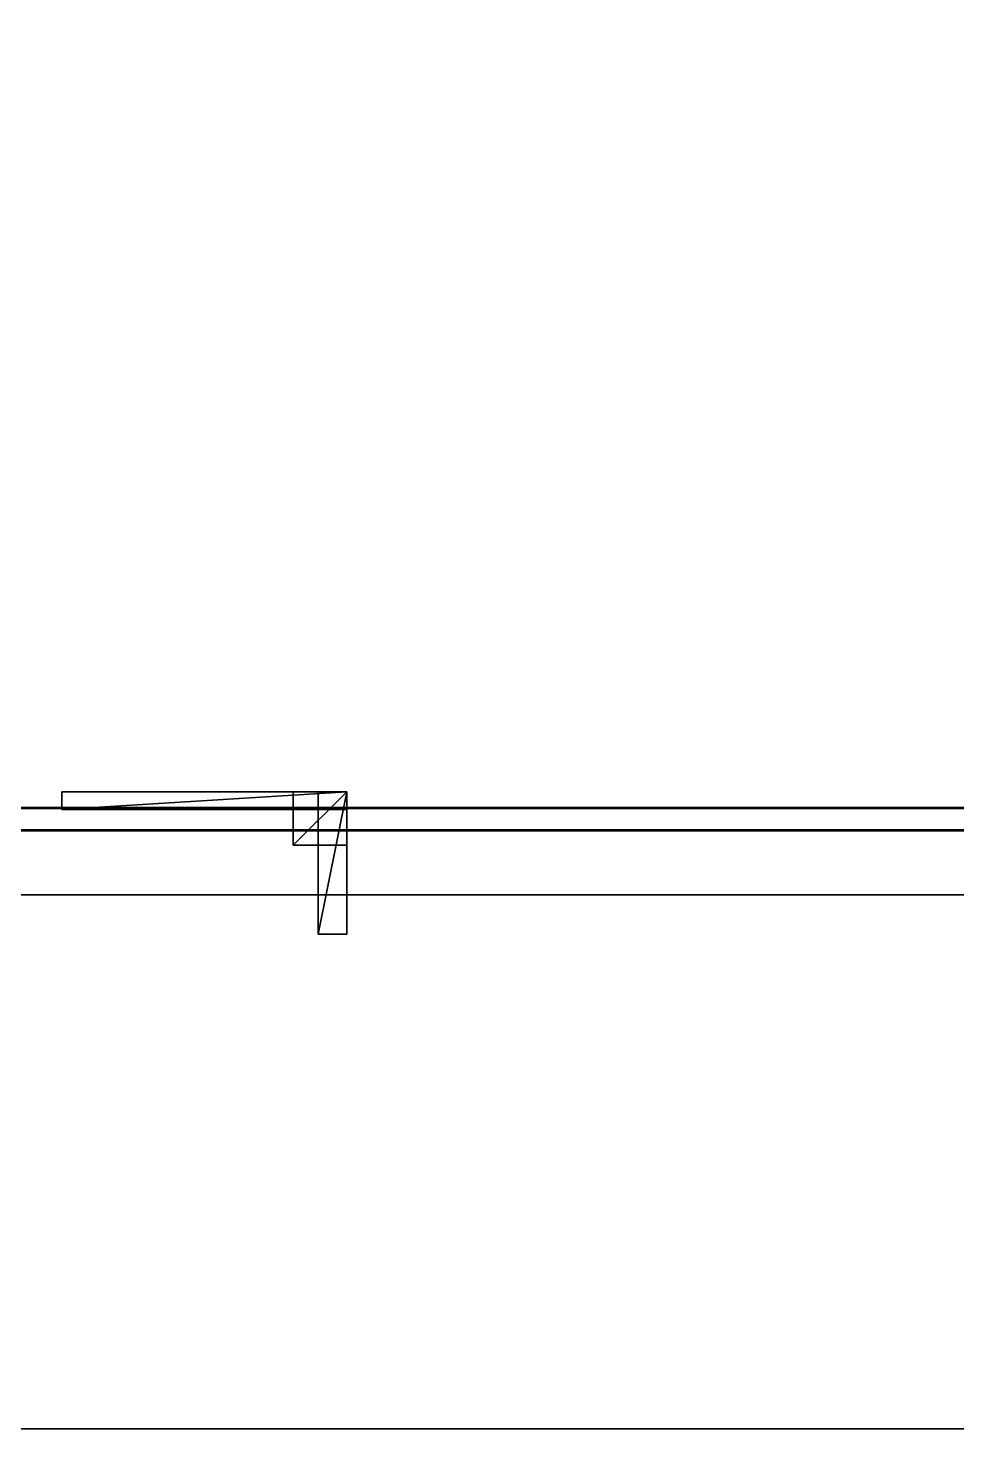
# Model space of a CAD drawing. Extents: x 0 to 4068, y -4475 to 0.
# Drawn here: x 2542.6 to 2803.3, y -4475 to -4081.5 of the extents above; entities that cross this region are included whole.
import ezdxf

# ---------------------------------------------------------------- set-up
doc = ezdxf.new("R2010")
doc.units = 0
for name, color, linetype in [('LAYER0', 7, 'CONTINUOUS'), ('LAYER107', 7, 'CONTINUOUS'), ('LAYER108', 7, 'CONTINUOUS'), ('LAYER109', 7, 'CONTINUOUS'), ('LAYER110', 7, 'CONTINUOUS'), ('LAYER121', 2, 'CONTINUOUS'), ('LAYER122', 7, 'CONTINUOUS'), ('LAYER123', 253, 'CONTINUOUS'), ('LAYER124', 253, 'CONTINUOUS'), ('LAYER125', 253, 'CONTINUOUS'), ('LAYER126', 253, 'CONTINUOUS'), ('LAYER127', 253, 'CONTINUOUS'), ('LAYER128', 253, 'CONTINUOUS'), ('LAYER137', 7, 'CONTINUOUS'), ('LAYER264', 7, 'CONTINUOUS'), ('LAYER275', 7, 'CONTINUOUS'), ('LAYER277', 7, 'CONTINUOUS'), ('LAYER278', 2, 'CONTINUOUS'), ('LAYER279', 7, 'CONTINUOUS'), ('LAYER280', 253, 'CONTINUOUS'), ('LAYER281', 253, 'CONTINUOUS'), ('LAYER282', 253, 'CONTINUOUS'), ('LAYER283', 253, 'CONTINUOUS'), ('LAYER284', 253, 'CONTINUOUS'), ('LAYER285', 253, 'CONTINUOUS'), ('LAYER294', 7, 'CONTINUOUS'), ('LAYER354', 45, 'CONTINUOUS'), ('LAYER356', 45, 'CONTINUOUS'), ('LAYER360', 45, 'CONTINUOUS'), ('LAYER4', 7, 'CONTINUOUS')]:
    doc.layers.add(name, color=color, linetype=linetype)

msp = doc.modelspace()

# ---------------------------------------------------------------- linework, layer by layer
at = {"layer": 'LAYER0', "invisible_edges": 1}
for points in [[(4068, 0), (0, -4475), (0, 0), (4068, 0)], [(4068, -4475, 5), (0, 0, 5), (0, -4475, 5), (4068, -4475, 5)], [(0, 0, 5), (4068, -4475, 5), (4068, 0, 5), (0, 0, 5)], [(0, -4475), (4068, 0), (4068, -4475), (0, -4475)], [(4068, -4475, 5), (0, -4475), (4068, -4475), (4068, -4475, 5)], [(0, -4475), (4068, -4475, 5), (0, -4475, 5), (0, -4475)]]:
    msp.add_3dface(points, dxfattribs=at)
at = {"layer": 'LAYER107', "invisible_edges": 1}
for points in [[(2139, -4307, 2226), (3045, -4325, 2226), (2139, -4325, 2226), (2139, -4307, 2226)], [(3045, -4325, 2226), (2139, -4307, 2226), (3045, -4307, 2226), (3045, -4325, 2226)], [(3045, -4307, 2346), (2139, -4325, 2346), (3045, -4325, 2346), (3045, -4307, 2346)], [(2139, -4325, 2346), (3045, -4307, 2346), (2139, -4307, 2346), (2139, -4325, 2346)], [(2139, -4307, 2226), (3045, -4307, 2346), (3045, -4307, 2226), (2139, -4307, 2226)], [(3045, -4307, 2346), (2139, -4307, 2226), (2139, -4307, 2346), (3045, -4307, 2346)], [(2139, -4325, 2346), (3045, -4325, 2226), (3045, -4325, 2346), (2139, -4325, 2346)], [(3045, -4325, 2226), (2139, -4325, 2346), (2139, -4325, 2226), (3045, -4325, 2226)]]:
    msp.add_3dface(points, dxfattribs=at)
at = {"layer": 'LAYER108', "invisible_edges": 1}
for points in [[(3045, -4325, 2364), (2139, -3925, 2364), (2139, -4325, 2364), (3045, -4325, 2364)], [(2139, -3925, 2364), (3045, -4325, 2364), (3045, -3925, 2364), (2139, -3925, 2364)], [(3045, -3925, 2346), (2139, -4325, 2346), (2139, -3925, 2346), (3045, -3925, 2346)], [(2139, -4325, 2346), (3045, -3925, 2346), (3045, -4325, 2346), (2139, -4325, 2346)], [(2139, -4325, 2346), (3045, -4325, 2364), (2139, -4325, 2364), (2139, -4325, 2346)], [(3045, -4325, 2364), (2139, -4325, 2346), (3045, -4325, 2346), (3045, -4325, 2364)]]:
    msp.add_3dface(points, dxfattribs=at)
at = {"layer": 'LAYER109', "invisible_edges": 1}
for points in [[(2139, -4325, 1706), (3045, -3925, 1706), (3045, -4325, 1706), (2139, -4325, 1706)], [(3045, -3925, 1706), (2139, -4325, 1706), (2139, -3925, 1706), (3045, -3925, 1706)], [(2139, -3925, 1724), (3045, -4325, 1724), (3045, -3925, 1724), (2139, -3925, 1724)], [(3045, -4325, 1724), (2139, -3925, 1724), (2139, -4325, 1724), (3045, -4325, 1724)], [(3045, -4325, 1724), (2139, -4325, 1706), (3045, -4325, 1706), (3045, -4325, 1724)], [(2139, -4325, 1706), (3045, -4325, 1724), (2139, -4325, 1724), (2139, -4325, 1706)]]:
    msp.add_3dface(points, dxfattribs=at)
at = {"layer": 'LAYER110', "invisible_edges": 1}
for points in [[(3049, -4300.7, 2350), (2135, -4306.7, 2350), (3049, -4306.7, 2350), (3049, -4300.7, 2350)], [(2135, -4306.7, 2350), (3049, -4300.7, 2350), (2135, -4300.7, 2350), (2135, -4306.7, 2350)], [(2135, -4300.7, 1720), (3049, -4306.7, 1720), (2135, -4306.7, 1720), (2135, -4300.7, 1720)], [(3049, -4306.7, 1720), (2135, -4300.7, 1720), (3049, -4300.7, 1720), (3049, -4306.7, 1720)], [(3049, -4300.7, 2350), (2135, -4300.7, 1720), (2135, -4300.7, 2350), (3049, -4300.7, 2350)], [(2135, -4300.7, 1720), (3049, -4300.7, 2350), (3049, -4300.7, 1720), (2135, -4300.7, 1720)], [(3049, -4306.7, 1720), (2135, -4306.7, 2350), (2135, -4306.7, 1720), (3049, -4306.7, 1720)], [(2135, -4306.7, 2350), (3049, -4306.7, 1720), (3049, -4306.7, 2350), (2135, -4306.7, 2350)]]:
    msp.add_3dface(points, dxfattribs=at)
at = {"layer": 'LAYER121'}
for points in [[(2552, -4296, 2300), (2552, -4301, 2300), (2552, -4296, 2323), (2552, -4296, 2300)], [(2552, -4296, 2323), (2552, -4301, 2300), (2552, -4301, 2323), (2552, -4296, 2323)], [(2552, -4296, 2323), (2552, -4301, 2323), (2632, -4296, 2323), (2552, -4296, 2323)], [(2632, -4296, 2323), (2552, -4301, 2323), (2632, -4301, 2323), (2632, -4296, 2323)], [(2552, -4296, 2323), (2632, -4296, 2323), (2552, -4296, 2300), (2552, -4296, 2323)], [(2552, -4296, 2300), (2632, -4296, 2323), (2632, -4296, 2300), (2552, -4296, 2300)], [(2552, -4296, 2300), (2632, -4296, 2300), (2552, -4301, 2300), (2552, -4296, 2300)], [(2552, -4301, 2300), (2632, -4296, 2300), (2632, -4301, 2300), (2552, -4301, 2300)], [(2632, -4296, 2323), (2632, -4301, 2323), (2632, -4296, 2300), (2632, -4296, 2323)], [(2632, -4296, 2300), (2632, -4301, 2323), (2632, -4301, 2300), (2632, -4296, 2300)], [(2552, -4301, 2300), (2632, -4301, 2300), (2552, -4301, 2323), (2552, -4301, 2300)], [(2552, -4301, 2323), (2632, -4301, 2300), (2632, -4301, 2323), (2552, -4301, 2323)]]:
    msp.add_3dface(points, dxfattribs=at)
at = {"layer": 'LAYER122', "invisible_edges": 1}
for points in [[(2632, -4296, 2300), (2552, -4296, 2323), (2632, -4296, 2323), (2632, -4296, 2300)], [(2552, -4296, 2323), (2632, -4296, 2300), (2552, -4296, 2300), (2552, -4296, 2323)], [(2632, -4301, 2323), (2552, -4296, 2323), (2552, -4301, 2323), (2632, -4301, 2323)], [(2552, -4296, 2323), (2632, -4301, 2323), (2632, -4296, 2323), (2552, -4296, 2323)], [(2552, -4301, 2300), (2552, -4296, 2323), (2552, -4296, 2300), (2552, -4301, 2300)], [(2552, -4296, 2323), (2552, -4301, 2300), (2552, -4301, 2323), (2552, -4296, 2323)], [(2632, -4296, 2300), (2552, -4301, 2300), (2552, -4296, 2300), (2632, -4296, 2300)], [(2552, -4301, 2300), (2632, -4296, 2300), (2632, -4301, 2300), (2552, -4301, 2300)], [(2632, -4301, 2323), (2632, -4296, 2300), (2632, -4296, 2323), (2632, -4301, 2323)], [(2632, -4296, 2300), (2632, -4301, 2323), (2632, -4301, 2300), (2632, -4296, 2300)], [(2552, -4301, 2300), (2632, -4301, 2323), (2552, -4301, 2323), (2552, -4301, 2300)], [(2632, -4301, 2323), (2552, -4301, 2300), (2632, -4301, 2300), (2632, -4301, 2323)]]:
    msp.add_3dface(points, dxfattribs=at)
at = {"layer": 'LAYER123'}
for points in [[(2617, -4296, 2308), (2617, -4311, 2308), (2617, -4296, 2323), (2617, -4296, 2308)], [(2617, -4296, 2323), (2617, -4311, 2308), (2617, -4311, 2323), (2617, -4296, 2323)], [(2617, -4296, 2323), (2617, -4311, 2323), (2632, -4296, 2323), (2617, -4296, 2323)], [(2632, -4296, 2323), (2617, -4311, 2323), (2632, -4311, 2323), (2632, -4296, 2323)], [(2617, -4296, 2323), (2632, -4296, 2323), (2617, -4296, 2308), (2617, -4296, 2323)], [(2617, -4296, 2308), (2632, -4296, 2323), (2632, -4296, 2308), (2617, -4296, 2308)], [(2617, -4296, 2308), (2632, -4296, 2308), (2617, -4311, 2308), (2617, -4296, 2308)], [(2617, -4311, 2308), (2632, -4296, 2308), (2632, -4311, 2308), (2617, -4311, 2308)], [(2632, -4296, 2323), (2632, -4311, 2323), (2632, -4296, 2308), (2632, -4296, 2323)], [(2632, -4296, 2308), (2632, -4311, 2323), (2632, -4311, 2308), (2632, -4296, 2308)], [(2617, -4311, 2308), (2632, -4311, 2308), (2617, -4311, 2323), (2617, -4311, 2308)], [(2617, -4311, 2323), (2632, -4311, 2308), (2632, -4311, 2323), (2617, -4311, 2323)]]:
    msp.add_3dface(points, dxfattribs=at)
at = {"layer": 'LAYER124'}
for points in [[(2617, -4296, 2308), (2617, -4311, 2308), (2617, -4296, 2323), (2617, -4296, 2308)], [(2617, -4296, 2323), (2617, -4311, 2308), (2617, -4311, 2323), (2617, -4296, 2323)], [(2617, -4296, 2323), (2617, -4311, 2323), (2632, -4296, 2323), (2617, -4296, 2323)], [(2632, -4296, 2323), (2617, -4311, 2323), (2632, -4311, 2323), (2632, -4296, 2323)], [(2617, -4296, 2323), (2632, -4296, 2323), (2617, -4296, 2308), (2617, -4296, 2323)], [(2617, -4296, 2308), (2632, -4296, 2323), (2632, -4296, 2308), (2617, -4296, 2308)], [(2617, -4296, 2308), (2632, -4296, 2308), (2617, -4311, 2308), (2617, -4296, 2308)], [(2617, -4311, 2308), (2632, -4296, 2308), (2632, -4311, 2308), (2617, -4311, 2308)], [(2632, -4296, 2323), (2632, -4311, 2323), (2632, -4296, 2308), (2632, -4296, 2323)], [(2632, -4296, 2308), (2632, -4311, 2323), (2632, -4311, 2308), (2632, -4296, 2308)], [(2617, -4311, 2308), (2632, -4311, 2308), (2617, -4311, 2323), (2617, -4311, 2308)], [(2617, -4311, 2323), (2632, -4311, 2308), (2632, -4311, 2323), (2617, -4311, 2323)]]:
    msp.add_3dface(points, dxfattribs=at)
at = {"layer": 'LAYER125'}
for points in [[(2617, -4296, 2308), (2617, -4311, 2308), (2617, -4296, 2323), (2617, -4296, 2308)], [(2617, -4296, 2323), (2617, -4311, 2308), (2617, -4311, 2323), (2617, -4296, 2323)], [(2617, -4296, 2323), (2617, -4311, 2323), (2632, -4296, 2323), (2617, -4296, 2323)], [(2632, -4296, 2323), (2617, -4311, 2323), (2632, -4311, 2323), (2632, -4296, 2323)], [(2617, -4296, 2323), (2632, -4296, 2323), (2617, -4296, 2308), (2617, -4296, 2323)], [(2617, -4296, 2308), (2632, -4296, 2323), (2632, -4296, 2308), (2617, -4296, 2308)], [(2617, -4296, 2308), (2632, -4296, 2308), (2617, -4311, 2308), (2617, -4296, 2308)], [(2617, -4311, 2308), (2632, -4296, 2308), (2632, -4311, 2308), (2617, -4311, 2308)], [(2632, -4296, 2323), (2632, -4311, 2323), (2632, -4296, 2308), (2632, -4296, 2323)], [(2632, -4296, 2308), (2632, -4311, 2323), (2632, -4311, 2308), (2632, -4296, 2308)], [(2617, -4311, 2308), (2632, -4311, 2308), (2617, -4311, 2323), (2617, -4311, 2308)], [(2617, -4311, 2323), (2632, -4311, 2308), (2632, -4311, 2323), (2617, -4311, 2323)]]:
    msp.add_3dface(points, dxfattribs=at)
at = {"layer": 'LAYER126'}
for points in [[(2617, -4296, 2308), (2617, -4311, 2308), (2617, -4296, 2323), (2617, -4296, 2308)], [(2617, -4296, 2323), (2617, -4311, 2308), (2617, -4311, 2323), (2617, -4296, 2323)], [(2617, -4296, 2323), (2617, -4311, 2323), (2632, -4296, 2323), (2617, -4296, 2323)], [(2632, -4296, 2323), (2617, -4311, 2323), (2632, -4311, 2323), (2632, -4296, 2323)], [(2617, -4296, 2323), (2632, -4296, 2323), (2617, -4296, 2308), (2617, -4296, 2323)], [(2617, -4296, 2308), (2632, -4296, 2323), (2632, -4296, 2308), (2617, -4296, 2308)], [(2617, -4296, 2308), (2632, -4296, 2308), (2617, -4311, 2308), (2617, -4296, 2308)], [(2617, -4311, 2308), (2632, -4296, 2308), (2632, -4311, 2308), (2617, -4311, 2308)], [(2632, -4296, 2323), (2632, -4311, 2323), (2632, -4296, 2308), (2632, -4296, 2323)], [(2632, -4296, 2308), (2632, -4311, 2323), (2632, -4311, 2308), (2632, -4296, 2308)], [(2617, -4311, 2308), (2632, -4311, 2308), (2617, -4311, 2323), (2617, -4311, 2308)], [(2617, -4311, 2323), (2632, -4311, 2308), (2632, -4311, 2323), (2617, -4311, 2323)]]:
    msp.add_3dface(points, dxfattribs=at)
at = {"layer": 'LAYER127'}
for points in [[(2624, -4296, 2315), (2624, -4336, 2315), (2624, -4296, 2323), (2624, -4296, 2315)], [(2624, -4296, 2323), (2624, -4336, 2315), (2624, -4336, 2323), (2624, -4296, 2323)], [(2624, -4296, 2323), (2624, -4336, 2323), (2632, -4296, 2323), (2624, -4296, 2323)], [(2632, -4296, 2323), (2624, -4336, 2323), (2632, -4336, 2323), (2632, -4296, 2323)], [(2624, -4296, 2323), (2632, -4296, 2323), (2624, -4296, 2315), (2624, -4296, 2323)], [(2624, -4296, 2315), (2632, -4296, 2323), (2632, -4296, 2315), (2624, -4296, 2315)], [(2624, -4296, 2315), (2632, -4296, 2315), (2624, -4336, 2315), (2624, -4296, 2315)], [(2624, -4336, 2315), (2632, -4296, 2315), (2632, -4336, 2315), (2624, -4336, 2315)], [(2632, -4296, 2323), (2632, -4336, 2323), (2632, -4296, 2315), (2632, -4296, 2323)], [(2632, -4296, 2315), (2632, -4336, 2323), (2632, -4336, 2315), (2632, -4296, 2315)], [(2624, -4336, 2315), (2632, -4336, 2315), (2624, -4336, 2323), (2624, -4336, 2315)], [(2624, -4336, 2323), (2632, -4336, 2315), (2632, -4336, 2323), (2624, -4336, 2323)]]:
    msp.add_3dface(points, dxfattribs=at)
at = {"layer": 'LAYER128'}
for points in [[(2552, -4296, 2307), (2552, -4301, 2307), (2552, -4296, 2323), (2552, -4296, 2307)], [(2552, -4296, 2323), (2552, -4301, 2307), (2552, -4301, 2323), (2552, -4296, 2323)], [(2552, -4296, 2323), (2552, -4301, 2323), (2632, -4296, 2323), (2552, -4296, 2323)], [(2632, -4296, 2323), (2552, -4301, 2323), (2632, -4301, 2323), (2632, -4296, 2323)], [(2552, -4296, 2323), (2632, -4296, 2323), (2552, -4296, 2307), (2552, -4296, 2323)], [(2552, -4296, 2307), (2632, -4296, 2323), (2632, -4296, 2307), (2552, -4296, 2307)], [(2552, -4296, 2307), (2632, -4296, 2307), (2552, -4301, 2307), (2552, -4296, 2307)], [(2552, -4301, 2307), (2632, -4296, 2307), (2632, -4301, 2307), (2552, -4301, 2307)], [(2632, -4296, 2323), (2632, -4301, 2323), (2632, -4296, 2307), (2632, -4296, 2323)], [(2632, -4296, 2307), (2632, -4301, 2323), (2632, -4301, 2307), (2632, -4296, 2307)], [(2552, -4301, 2307), (2632, -4301, 2307), (2552, -4301, 2323), (2552, -4301, 2307)], [(2552, -4301, 2323), (2632, -4301, 2307), (2632, -4301, 2323), (2552, -4301, 2323)]]:
    msp.add_3dface(points, dxfattribs=at)
at = {"layer": 'LAYER137', "invisible_edges": 1}
for points in [[(2139, -4300.4, 2026), (3045, -3945, 2026), (3045, -4300.4, 2026), (2139, -4300.4, 2026)], [(3045, -3945, 2026), (2139, -4300.4, 2026), (2139, -3945, 2026), (3045, -3945, 2026)], [(2139, -3945, 2044), (3045, -4300.4, 2044), (3045, -3945, 2044), (2139, -3945, 2044)], [(3045, -4300.4, 2044), (2139, -3945, 2044), (2139, -4300.4, 2044), (3045, -4300.4, 2044)], [(3045, -4300.4, 2044), (2139, -4300.4, 2026), (3045, -4300.4, 2026), (3045, -4300.4, 2044)], [(2139, -4300.4, 2026), (3045, -4300.4, 2044), (2139, -4300.4, 2044), (2139, -4300.4, 2026)]]:
    msp.add_3dface(points, dxfattribs=at)
at = {"layer": 'LAYER264', "invisible_edges": 1}
for points in [[(2139, -4325, 156), (3045, -3925, 156), (3045, -4325, 156), (2139, -4325, 156)], [(3045, -3925, 156), (2139, -4325, 156), (2139, -3925, 156), (3045, -3925, 156)], [(2139, -3925, 174), (3045, -4325, 174), (3045, -3925, 174), (2139, -3925, 174)], [(3045, -4325, 174), (2139, -3925, 174), (2139, -4325, 174), (3045, -4325, 174)], [(3045, -4325, 174), (2139, -4325, 156), (3045, -4325, 156), (3045, -4325, 174)], [(2139, -4325, 156), (3045, -4325, 174), (2139, -4325, 174), (2139, -4325, 156)]]:
    msp.add_3dface(points, dxfattribs=at)
at = {"layer": 'LAYER275', "invisible_edges": 1}
for points in [[(3049, -4300.7, 879.5), (2135, -4306.7, 879.5), (3049, -4306.7, 879.5), (3049, -4300.7, 879.5)], [(2135, -4306.7, 879.5), (3049, -4300.7, 879.5), (2135, -4300.7, 879.5), (2135, -4306.7, 879.5)], [(2135, -4300.7, 170), (3049, -4306.7, 170), (2135, -4306.7, 170), (2135, -4300.7, 170)], [(3049, -4306.7, 170), (2135, -4300.7, 170), (3049, -4300.7, 170), (3049, -4306.7, 170)], [(3049, -4300.7, 879.5), (2135, -4300.7, 170), (2135, -4300.7, 879.5), (3049, -4300.7, 879.5)], [(2135, -4300.7, 170), (3049, -4300.7, 879.5), (3049, -4300.7, 170), (2135, -4300.7, 170)], [(3049, -4306.7, 170), (2135, -4306.7, 879.5), (2135, -4306.7, 170), (3049, -4306.7, 170)], [(2135, -4306.7, 879.5), (3049, -4306.7, 170), (3049, -4306.7, 879.5), (2135, -4306.7, 879.5)]]:
    msp.add_3dface(points, dxfattribs=at)
at = {"layer": 'LAYER277', "invisible_edges": 1}
for points in [[(3045, -4307, 879.5), (2139, -4325, 879.5), (3045, -4325, 879.5), (3045, -4307, 879.5)], [(2139, -4325, 879.5), (3045, -4307, 879.5), (2139, -4307, 879.5), (2139, -4325, 879.5)], [(2139, -4307, 759.5), (3045, -4325, 759.5), (2139, -4325, 759.5), (2139, -4307, 759.5)], [(3045, -4325, 759.5), (2139, -4307, 759.5), (3045, -4307, 759.5), (3045, -4325, 759.5)], [(3045, -4307, 879.5), (2139, -4307, 759.5), (2139, -4307, 879.5), (3045, -4307, 879.5)], [(2139, -4307, 759.5), (3045, -4307, 879.5), (3045, -4307, 759.5), (2139, -4307, 759.5)], [(3045, -4325, 759.5), (2139, -4325, 879.5), (2139, -4325, 759.5), (3045, -4325, 759.5)], [(2139, -4325, 879.5), (3045, -4325, 759.5), (3045, -4325, 879.5), (2139, -4325, 879.5)]]:
    msp.add_3dface(points, dxfattribs=at)
at = {"layer": 'LAYER278'}
for points in [[(2552, -4296, 816), (2552, -4301, 816), (2552, -4296, 839), (2552, -4296, 816)], [(2552, -4296, 839), (2552, -4301, 816), (2552, -4301, 839), (2552, -4296, 839)], [(2552, -4296, 839), (2552, -4301, 839), (2632, -4296, 839), (2552, -4296, 839)], [(2632, -4296, 839), (2552, -4301, 839), (2632, -4301, 839), (2632, -4296, 839)], [(2552, -4296, 839), (2632, -4296, 839), (2552, -4296, 816), (2552, -4296, 839)], [(2552, -4296, 816), (2632, -4296, 839), (2632, -4296, 816), (2552, -4296, 816)], [(2552, -4296, 816), (2632, -4296, 816), (2552, -4301, 816), (2552, -4296, 816)], [(2552, -4301, 816), (2632, -4296, 816), (2632, -4301, 816), (2552, -4301, 816)], [(2632, -4296, 839), (2632, -4301, 839), (2632, -4296, 816), (2632, -4296, 839)], [(2632, -4296, 816), (2632, -4301, 839), (2632, -4301, 816), (2632, -4296, 816)], [(2552, -4301, 816), (2632, -4301, 816), (2552, -4301, 839), (2552, -4301, 816)], [(2552, -4301, 839), (2632, -4301, 816), (2632, -4301, 839), (2552, -4301, 839)]]:
    msp.add_3dface(points, dxfattribs=at)
at = {"layer": 'LAYER279', "invisible_edges": 1}
for points in [[(2632, -4296, 816), (2552, -4296, 839), (2632, -4296, 839), (2632, -4296, 816)], [(2552, -4296, 839), (2632, -4296, 816), (2552, -4296, 816), (2552, -4296, 839)], [(2632, -4301, 839), (2552, -4296, 839), (2552, -4301, 839), (2632, -4301, 839)], [(2552, -4296, 839), (2632, -4301, 839), (2632, -4296, 839), (2552, -4296, 839)], [(2552, -4301, 816), (2552, -4296, 839), (2552, -4296, 816), (2552, -4301, 816)], [(2552, -4296, 839), (2552, -4301, 816), (2552, -4301, 839), (2552, -4296, 839)], [(2632, -4296, 816), (2552, -4301, 816), (2552, -4296, 816), (2632, -4296, 816)], [(2552, -4301, 816), (2632, -4296, 816), (2632, -4301, 816), (2552, -4301, 816)], [(2632, -4301, 839), (2632, -4296, 816), (2632, -4296, 839), (2632, -4301, 839)], [(2632, -4296, 816), (2632, -4301, 839), (2632, -4301, 816), (2632, -4296, 816)], [(2552, -4301, 816), (2632, -4301, 839), (2552, -4301, 839), (2552, -4301, 816)], [(2632, -4301, 839), (2552, -4301, 816), (2632, -4301, 816), (2632, -4301, 839)]]:
    msp.add_3dface(points, dxfattribs=at)
at = {"layer": 'LAYER280'}
for points in [[(2617, -4296, 824), (2617, -4311, 824), (2617, -4296, 839), (2617, -4296, 824)], [(2617, -4296, 839), (2617, -4311, 824), (2617, -4311, 839), (2617, -4296, 839)], [(2617, -4296, 839), (2617, -4311, 839), (2632, -4296, 839), (2617, -4296, 839)], [(2632, -4296, 839), (2617, -4311, 839), (2632, -4311, 839), (2632, -4296, 839)], [(2617, -4296, 839), (2632, -4296, 839), (2617, -4296, 824), (2617, -4296, 839)], [(2617, -4296, 824), (2632, -4296, 839), (2632, -4296, 824), (2617, -4296, 824)], [(2617, -4296, 824), (2632, -4296, 824), (2617, -4311, 824), (2617, -4296, 824)], [(2617, -4311, 824), (2632, -4296, 824), (2632, -4311, 824), (2617, -4311, 824)], [(2632, -4296, 839), (2632, -4311, 839), (2632, -4296, 824), (2632, -4296, 839)], [(2632, -4296, 824), (2632, -4311, 839), (2632, -4311, 824), (2632, -4296, 824)], [(2617, -4311, 824), (2632, -4311, 824), (2617, -4311, 839), (2617, -4311, 824)], [(2617, -4311, 839), (2632, -4311, 824), (2632, -4311, 839), (2617, -4311, 839)]]:
    msp.add_3dface(points, dxfattribs=at)
at = {"layer": 'LAYER281'}
for points in [[(2617, -4296, 824), (2617, -4311, 824), (2617, -4296, 839), (2617, -4296, 824)], [(2617, -4296, 839), (2617, -4311, 824), (2617, -4311, 839), (2617, -4296, 839)], [(2617, -4296, 839), (2617, -4311, 839), (2632, -4296, 839), (2617, -4296, 839)], [(2632, -4296, 839), (2617, -4311, 839), (2632, -4311, 839), (2632, -4296, 839)], [(2617, -4296, 839), (2632, -4296, 839), (2617, -4296, 824), (2617, -4296, 839)], [(2617, -4296, 824), (2632, -4296, 839), (2632, -4296, 824), (2617, -4296, 824)], [(2617, -4296, 824), (2632, -4296, 824), (2617, -4311, 824), (2617, -4296, 824)], [(2617, -4311, 824), (2632, -4296, 824), (2632, -4311, 824), (2617, -4311, 824)], [(2632, -4296, 839), (2632, -4311, 839), (2632, -4296, 824), (2632, -4296, 839)], [(2632, -4296, 824), (2632, -4311, 839), (2632, -4311, 824), (2632, -4296, 824)], [(2617, -4311, 824), (2632, -4311, 824), (2617, -4311, 839), (2617, -4311, 824)], [(2617, -4311, 839), (2632, -4311, 824), (2632, -4311, 839), (2617, -4311, 839)]]:
    msp.add_3dface(points, dxfattribs=at)
at = {"layer": 'LAYER282'}
for points in [[(2617, -4296, 824), (2617, -4311, 824), (2617, -4296, 839), (2617, -4296, 824)], [(2617, -4296, 839), (2617, -4311, 824), (2617, -4311, 839), (2617, -4296, 839)], [(2617, -4296, 839), (2617, -4311, 839), (2632, -4296, 839), (2617, -4296, 839)], [(2632, -4296, 839), (2617, -4311, 839), (2632, -4311, 839), (2632, -4296, 839)], [(2617, -4296, 839), (2632, -4296, 839), (2617, -4296, 824), (2617, -4296, 839)], [(2617, -4296, 824), (2632, -4296, 839), (2632, -4296, 824), (2617, -4296, 824)], [(2617, -4296, 824), (2632, -4296, 824), (2617, -4311, 824), (2617, -4296, 824)], [(2617, -4311, 824), (2632, -4296, 824), (2632, -4311, 824), (2617, -4311, 824)], [(2632, -4296, 839), (2632, -4311, 839), (2632, -4296, 824), (2632, -4296, 839)], [(2632, -4296, 824), (2632, -4311, 839), (2632, -4311, 824), (2632, -4296, 824)], [(2617, -4311, 824), (2632, -4311, 824), (2617, -4311, 839), (2617, -4311, 824)], [(2617, -4311, 839), (2632, -4311, 824), (2632, -4311, 839), (2617, -4311, 839)]]:
    msp.add_3dface(points, dxfattribs=at)
at = {"layer": 'LAYER283'}
for points in [[(2617, -4296, 824), (2617, -4311, 824), (2617, -4296, 839), (2617, -4296, 824)], [(2617, -4296, 839), (2617, -4311, 824), (2617, -4311, 839), (2617, -4296, 839)], [(2617, -4296, 839), (2617, -4311, 839), (2632, -4296, 839), (2617, -4296, 839)], [(2632, -4296, 839), (2617, -4311, 839), (2632, -4311, 839), (2632, -4296, 839)], [(2617, -4296, 839), (2632, -4296, 839), (2617, -4296, 824), (2617, -4296, 839)], [(2617, -4296, 824), (2632, -4296, 839), (2632, -4296, 824), (2617, -4296, 824)], [(2617, -4296, 824), (2632, -4296, 824), (2617, -4311, 824), (2617, -4296, 824)], [(2617, -4311, 824), (2632, -4296, 824), (2632, -4311, 824), (2617, -4311, 824)], [(2632, -4296, 839), (2632, -4311, 839), (2632, -4296, 824), (2632, -4296, 839)], [(2632, -4296, 824), (2632, -4311, 839), (2632, -4311, 824), (2632, -4296, 824)], [(2617, -4311, 824), (2632, -4311, 824), (2617, -4311, 839), (2617, -4311, 824)], [(2617, -4311, 839), (2632, -4311, 824), (2632, -4311, 839), (2617, -4311, 839)]]:
    msp.add_3dface(points, dxfattribs=at)
at = {"layer": 'LAYER284'}
for points in [[(2624, -4296, 831), (2624, -4336, 831), (2624, -4296, 839), (2624, -4296, 831)], [(2624, -4296, 839), (2624, -4336, 831), (2624, -4336, 839), (2624, -4296, 839)], [(2624, -4296, 839), (2624, -4336, 839), (2632, -4296, 839), (2624, -4296, 839)], [(2632, -4296, 839), (2624, -4336, 839), (2632, -4336, 839), (2632, -4296, 839)], [(2624, -4296, 839), (2632, -4296, 839), (2624, -4296, 831), (2624, -4296, 839)], [(2624, -4296, 831), (2632, -4296, 839), (2632, -4296, 831), (2624, -4296, 831)], [(2624, -4296, 831), (2632, -4296, 831), (2624, -4336, 831), (2624, -4296, 831)], [(2624, -4336, 831), (2632, -4296, 831), (2632, -4336, 831), (2624, -4336, 831)], [(2632, -4296, 839), (2632, -4336, 839), (2632, -4296, 831), (2632, -4296, 839)], [(2632, -4296, 831), (2632, -4336, 839), (2632, -4336, 831), (2632, -4296, 831)], [(2624, -4336, 831), (2632, -4336, 831), (2624, -4336, 839), (2624, -4336, 831)], [(2624, -4336, 839), (2632, -4336, 831), (2632, -4336, 839), (2624, -4336, 839)]]:
    msp.add_3dface(points, dxfattribs=at)
at = {"layer": 'LAYER285'}
for points in [[(2552, -4296, 823), (2552, -4301, 823), (2552, -4296, 839), (2552, -4296, 823)], [(2552, -4296, 839), (2552, -4301, 823), (2552, -4301, 839), (2552, -4296, 839)], [(2552, -4296, 839), (2552, -4301, 839), (2632, -4296, 839), (2552, -4296, 839)], [(2632, -4296, 839), (2552, -4301, 839), (2632, -4301, 839), (2632, -4296, 839)], [(2552, -4296, 839), (2632, -4296, 839), (2552, -4296, 823), (2552, -4296, 839)], [(2552, -4296, 823), (2632, -4296, 839), (2632, -4296, 823), (2552, -4296, 823)], [(2552, -4296, 823), (2632, -4296, 823), (2552, -4301, 823), (2552, -4296, 823)], [(2552, -4301, 823), (2632, -4296, 823), (2632, -4301, 823), (2552, -4301, 823)], [(2632, -4296, 839), (2632, -4301, 839), (2632, -4296, 823), (2632, -4296, 839)], [(2632, -4296, 823), (2632, -4301, 839), (2632, -4301, 823), (2632, -4296, 823)], [(2552, -4301, 823), (2632, -4301, 823), (2552, -4301, 839), (2552, -4301, 823)], [(2552, -4301, 839), (2632, -4301, 823), (2632, -4301, 839), (2552, -4301, 839)]]:
    msp.add_3dface(points, dxfattribs=at)
at = {"layer": 'LAYER294', "invisible_edges": 1}
for points in [[(2139, -4300.4, 508.5), (3045, -3945, 508.5), (3045, -4300.4, 508.5), (2139, -4300.4, 508.5)], [(3045, -3945, 508.5), (2139, -4300.4, 508.5), (2139, -3945, 508.5), (3045, -3945, 508.5)], [(2139, -3945, 526.5), (3045, -4300.4, 526.5), (3045, -3945, 526.5), (2139, -3945, 526.5)], [(3045, -4300.4, 526.5), (2139, -3945, 526.5), (2139, -4300.4, 526.5), (3045, -4300.4, 526.5)], [(3045, -4300.4, 526.5), (2139, -4300.4, 508.5), (3045, -4300.4, 508.5), (3045, -4300.4, 526.5)], [(2139, -4300.4, 508.5), (3045, -4300.4, 526.5), (2139, -4300.4, 526.5), (2139, -4300.4, 508.5)]]:
    msp.add_3dface(points, dxfattribs=at)
at = {"layer": 'LAYER354', "invisible_edges": 1}
for points in [[(1176, -4325, 880), (3495, -3902, 880), (3495, -4325, 880), (1176, -4325, 880)], [(3495, -3902, 880), (1176, -4325, 880), (1176, -3902, 880), (3495, -3902, 880)], [(1176, -3902, 898), (3495, -4325, 898), (3495, -3902, 898), (1176, -3902, 898)], [(3495, -4325, 898), (1176, -3902, 898), (1176, -4325, 898), (3495, -4325, 898)], [(3495, -4325, 898), (1176, -4325, 880), (3495, -4325, 880), (3495, -4325, 898)], [(1176, -4325, 880), (3495, -4325, 898), (1176, -4325, 898), (1176, -4325, 880)]]:
    msp.add_3dface(points, dxfattribs=at)
at = {"layer": 'LAYER356', "invisible_edges": 1}
for points in [[(1194, -4307, 898), (3495, -4325, 898), (1194, -4325, 898), (1194, -4307, 898)], [(3495, -4325, 898), (1194, -4307, 898), (3495, -4307, 898), (3495, -4325, 898)], [(3495, -4307, 1687), (1194, -4325, 1687), (3495, -4325, 1687), (3495, -4307, 1687)], [(1194, -4325, 1687), (3495, -4307, 1687), (1194, -4307, 1687), (1194, -4325, 1687)], [(1194, -4307, 898), (3495, -4307, 1687), (3495, -4307, 898), (1194, -4307, 898)], [(3495, -4307, 1687), (1194, -4307, 898), (1194, -4307, 1687), (3495, -4307, 1687)], [(1194, -4325, 1687), (3495, -4325, 898), (3495, -4325, 1687), (1194, -4325, 1687)], [(3495, -4325, 898), (1194, -4325, 1687), (1194, -4325, 898), (3495, -4325, 898)]]:
    msp.add_3dface(points, dxfattribs=at)
at = {"layer": 'LAYER360', "invisible_edges": 1}
for points in [[(1176, -3902, 1705), (3495, -4325, 1705), (3495, -3902, 1705), (1176, -3902, 1705)], [(3495, -4325, 1705), (1176, -3902, 1705), (1176, -4325, 1705), (3495, -4325, 1705)], [(1176, -4325, 1687), (3495, -3902, 1687), (3495, -4325, 1687), (1176, -4325, 1687)], [(3495, -3902, 1687), (1176, -4325, 1687), (1176, -3902, 1687), (3495, -3902, 1687)], [(1176, -4325, 1687), (3495, -4325, 1705), (1176, -4325, 1705), (1176, -4325, 1687)], [(3495, -4325, 1705), (1176, -4325, 1687), (3495, -4325, 1687), (3495, -4325, 1705)]]:
    msp.add_3dface(points, dxfattribs=at)
at = {"layer": 'LAYER4'}
for points, invisible_edges in [([(180, -4325, 5), (4068, -4475, 5), (30, -4475, 5), (180, -4325, 5)], 1), ([(4068, -4475, 2415), (180, -4325, 2415), (30, -4475, 2415), (4068, -4475, 2415)], 1), ([(4068, -4475, 5), (180, -4325, 5), (3918, -4325, 5), (4068, -4475, 5)], 1), ([(3918, -4325, 2415), (3345.5, -4325, 1847.5), (180, -4325, 2415), (3918, -4325, 2415)], 3), ([(3285.5, -4325, 1847.5), (180, -4325, 2415), (3345.5, -4325, 1847.5), (3285.5, -4325, 1847.5)], 3), ([(3285.5, -4325, 1767.5), (180, -4325, 2415), (3285.5, -4325, 1847.5), (3285.5, -4325, 1767.5)], 3), ([(1801.5, -4325, 1220.5), (180, -4325, 2415), (3285.5, -4325, 1767.5), (1801.5, -4325, 1220.5)], 7), ([(180, -4325, 5), (804.5, -4325, 1129.5), (3918, -4325, 5), (180, -4325, 5)], 3), ([(180, -4325, 2415), (4068, -4475, 2415), (3918, -4325, 2415), (180, -4325, 2415)], 1), ([(864.5, -4325, 1129.5), (3918, -4325, 5), (804.5, -4325, 1129.5), (864.5, -4325, 1129.5)], 3), ([(864.5, -4325, 1129.5), (1741.5, -4325, 1140.5), (3285.5, -4325, 1137.5), (864.5, -4325, 1129.5)], 7), ([(3345.5, -4325, 1137.5), (864.5, -4325, 1129.5), (3285.5, -4325, 1137.5), (3345.5, -4325, 1137.5)], 3), ([(3345.5, -4325, 1137.5), (3918, -4325, 5), (864.5, -4325, 1129.5), (3345.5, -4325, 1137.5)], 7), ([(1801.5, -4325, 1140.5), (3285.5, -4325, 1137.5), (1741.5, -4325, 1140.5), (1801.5, -4325, 1140.5)], 3), ([(3345.5, -4325, 1767.5), (1801.5, -4325, 1220.5), (3285.5, -4325, 1767.5), (3345.5, -4325, 1767.5)], 3), ([(3345.5, -4325, 1767.5), (3345.5, -4325, 1217.5), (1801.5, -4325, 1220.5), (3345.5, -4325, 1767.5)], 7), ([(3285.5, -4325, 1217.5), (1801.5, -4325, 1220.5), (3345.5, -4325, 1217.5), (3285.5, -4325, 1217.5)], 3), ([(3285.5, -4325, 1217.5), (1801.5, -4325, 1140.5), (1801.5, -4325, 1220.5), (3285.5, -4325, 1217.5)], 5), ([(3285.5, -4325, 1137.5), (1801.5, -4325, 1140.5), (3285.5, -4325, 1217.5), (3285.5, -4325, 1137.5)], 3), ([(4068, -4475, 2415), (30, -4475, 5), (4068, -4475, 5), (4068, -4475, 2415)], 1), ([(30, -4475, 5), (4068, -4475, 2415), (30, -4475, 2415), (30, -4475, 5)], 1)]:
    msp.add_3dface(points, dxfattribs=dict(at, invisible_edges=invisible_edges))

doc.saveas('drawing.dxf')
